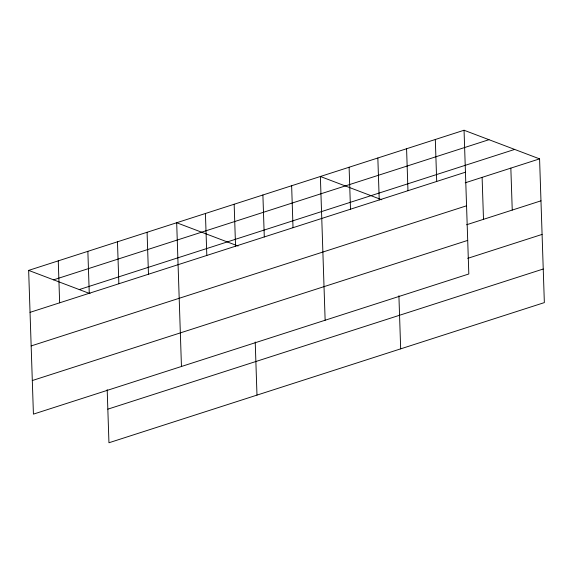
<?xml version="1.0" encoding="UTF-8"?>
<svg xmlns="http://www.w3.org/2000/svg" width="573" height="573" viewBox="0 0 573 573"><rect width="100%" height="100%" fill="white"/><g stroke="black" fill="none" stroke-linecap="round" stroke-linejoin="round"><path stroke-width="0.86" d="M464.051 130.243L468.821 273.98L33.42 414.129L28.65 270.392L464.051 130.243L539.58 158.871L544.35 302.608L108.949 442.757L107.187 389.647M53.576 279.839L488.977 139.69M79.253 289.573L514.654 149.424M30.04 312.349L465.441 172.201M465.204 182.808L539.58 158.871M31.157 345.934L466.558 205.793M466.594 224.766L540.976 200.829M32.303 380.544L467.704 240.395M467.711 258.351L542.087 234.414M107.831 409.165L543.233 269.016M381.776 199.769L320.371 176.491L325.135 320.228M238.089 246.018L176.685 222.747L181.455 366.484M28.65 270.392L90.054 293.663M510.844 168.118L512.241 210.076M482.108 177.372L483.497 219.323M435.315 139.497L436.705 181.455M406.579 148.744L407.969 190.702M398.908 295.747L400.67 348.857M377.843 157.998L379.233 199.948M349.107 167.244L350.497 209.202M291.636 185.745L293.025 227.703M262.9 194.992L264.289 236.95M255.221 341.995L256.983 395.105M234.156 204.246L235.553 246.197M205.421 213.493L206.817 255.451M147.082 232.273L148.471 274.231M117.472 241.806L118.862 283.757M87.862 251.332L89.259 293.29M58.26 260.865L59.649 302.816"/></g></svg>
